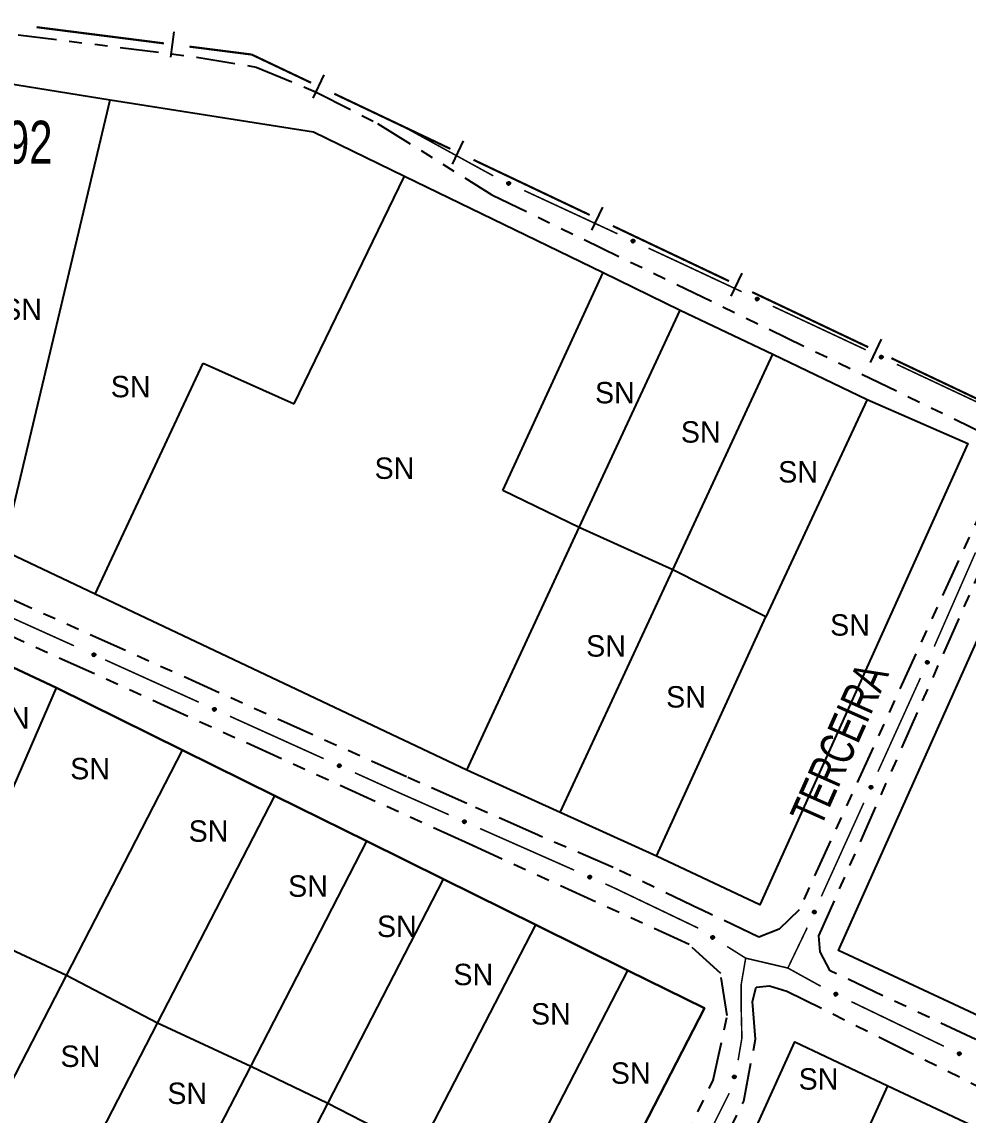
# Model space of a CAD drawing. Extents: x 203665 to 205970, y 4870865 to 4873745.
# Drawn here: x 205151.2 to 205261.7, y 4873343.9 to 4873471.5 of the extents above; entities that cross this region are included whole.
import ezdxf
from ezdxf.enums import TextEntityAlignment as Align

# ---------------------------------------------------------------- set-up
doc = ezdxf.new("R2010")
doc.units = 0
doc.header["$LTSCALE"] = 1.5
doc.header["$MEASUREMENT"] = 0
doc.linetypes.add('TRACO_25', pattern=[8, 3, -1, 1, -1, 1, -1])
for name, color, linetype in [('CD_MALHA_LOTES', 7, 'CONTINUOUS'), ('CD_TXT_QUADRA', 7, 'CONTINUOUS'), ('LM-LIM-SETORES-BAIRROS', 250, 'CONTINUOUS'), ('RU-QUADRA', 210, 'CONTINUOUS'), ('SV-EIXO-RUA-N-PAV', 6, 'CONTINUOUS'), ('SV-RUA-NAO-PAV', 7, 'CONTINUOUS'), ('SV-TXT-RUA-N-PAV', 7, 'CONTINUOUS'), ('Th_NmrPort', 1, 'CONTINUOUS')]:
    doc.layers.add(name, color=color, linetype=linetype)
doc.styles.add('ARIAL', font='ARIAL.SHX')

msp = doc.modelspace()

# ---------------------------------------------------------------- linework, layer by layer
at = {"layer": 'CD_MALHA_LOTES', "linetype": 'Continuous', "flags": 128}
for points in [[(205114.65, 4873469.96), (205161.5, 4873462.42)], [(205148.99, 4873409.81), (205161.5, 4873462.42)], [(205161.5, 4873462.42), (205185.25, 4873458.7), (205195.880294, 4873453.532599)], [(205182.97, 4873426.93), (205195.880294, 4873453.532599)], [(205195.880294, 4873453.532599), (205219.067739, 4873442.26115)], [(205207.36368, 4873416.819969), (205219.067739, 4873442.26115)], [(205219.067739, 4873442.26115), (205228.06, 4873437.89)], [(205216.272633, 4873412.490186), (205228.06, 4873437.89)], [(205228.06, 4873437.89), (205238.890105, 4873432.720298)], [(205227.218133, 4873407.570436), (205238.890105, 4873432.720298)], [(205238.890105, 4873432.720298), (205249.91, 4873427.46)], [(205159.740036, 4873404.718923), (205172.35, 4873431.7)], [(205172.35, 4873431.7), (205182.97, 4873426.93)], [(205249.91, 4873427.46), (205238.07881, 4873402.081105)], [(205249.91, 4873427.46), (205261.65, 4873422.32)], [(205261.65, 4873422.32), (205237.374006, 4873368.467532)], [(205216.272633, 4873412.490186), (205207.36368, 4873416.819969)], [(205203.13, 4873384.17), (205216.272633, 4873412.490186)], [(205227.218133, 4873407.570436), (205216.272633, 4873412.490186)], [(205159.740036, 4873404.718923), (205148.99, 4873409.81)], [(205214.063616, 4873379.226104), (205227.218133, 4873407.570436)], [(205238.07881, 4873402.081105), (205227.218133, 4873407.570436)], [(205203.13, 4873384.17), (205159.740036, 4873404.718923)], [(205225.293833, 4873374.148093), (205238.07881, 4873402.081105)], [(205144.355191, 4873398.873664), (205155.22, 4873393.79)], [(205143.284199, 4873366.306489), (205155.22, 4873393.79)], [(205155.22, 4873393.79), (205169.957178, 4873386.505028)], [(205156.400857, 4873360.22025), (205169.957178, 4873386.505028)], [(205169.957178, 4873386.505028), (205180.713028, 4873381.18813)], [(205214.063616, 4873379.226104), (205203.13, 4873384.17)], [(205167.017197, 4873354.637187), (205180.713028, 4873381.18813)], [(205180.713028, 4873381.18813), (205191.468866, 4873375.871238)], [(205225.293833, 4873374.148093), (205214.063616, 4873379.226104)], [(205177.913708, 4873349.597317), (205191.468866, 4873375.871238)], [(205191.468866, 4873375.871238), (205200.432056, 4873371.440499)], [(205237.374006, 4873368.467532), (205225.293833, 4873374.148093)], [(205186.92018, 4873345.254068), (205200.432056, 4873371.440499)], [(205200.432056, 4873371.440499), (205211.187871, 4873366.123618)], [(205156.400857, 4873360.22025), (205143.284199, 4873366.306489)], [(205197.585075, 4873339.765343), (205211.187871, 4873366.123618)], [(205211.187871, 4873366.123618), (205221.943674, 4873360.806744)], [(205208.245657, 4873334.268372), (205221.943674, 4873360.806744)], [(205221.943674, 4873360.806744), (205230.906834, 4873356.37602)], [(205142.442355, 4873333.15567), (205156.400857, 4873360.22025)], [(205167.017197, 4873354.637187), (205156.400857, 4873360.22025)], [(205230.906834, 4873356.37602), (205217.147501, 4873329.722563)], [(205153.238054, 4873327.924735), (205167.017197, 4873354.637187)], [(205177.913708, 4873349.597317), (205167.017197, 4873354.637187)], [(205229.883094, 4873326.952583), (205241.456047, 4873352.445776)], [(205241.456047, 4873352.445776), (205252.308851, 4873347.328497)], [(205164.033735, 4873322.693808), (205177.913708, 4873349.597317)], [(205186.92018, 4873345.254068), (205177.913708, 4873349.597317)], [(205240.736786, 4873321.834248), (205252.308851, 4873347.328497)], [(205252.308851, 4873347.328497), (205263.161654, 4873342.211217)], [(205173.030123, 4873318.334709), (205186.92018, 4873345.254068)], [(205197.585075, 4873339.765343), (205186.92018, 4873345.254068)]]:
    msp.add_lwpolyline(points, dxfattribs=at)
at = {"layer": 'LM-LIM-SETORES-BAIRROS', "const_width": 0.25}
for points in [[(205152.906284, 4873470.912313), (205167.786253, 4873469.018498)], [(205170.762247, 4873468.639735), (205177.706232, 4873467.755954)], [(205177.706232, 4873467.755954), (205178.024629, 4873467.715432)], [(205178.024629, 4873467.715432), (205184.962299, 4873464.423578)], [(205187.672668, 4873463.137536), (205201.224509, 4873456.707326)], [(205203.934877, 4873455.421284), (205217.486718, 4873448.991073)], [(205220.197086, 4873447.705031), (205233.748927, 4873441.274821)], [(205236.459295, 4873439.988779), (205250.011136, 4873433.558569)], [(205252.721505, 4873432.272526), (205266.273346, 4873425.842316)]]:
    msp.add_lwpolyline(points, dxfattribs=at)
at = {"layer": 'LM-LIM-SETORES-BAIRROS'}
for points in [[(205168.588869, 4873467.404247), (205168.967632, 4873470.38024)], [(205185.222734, 4873462.639713), (205186.508777, 4873465.350082)], [(205201.484944, 4873454.923461), (205202.770986, 4873457.633829)], [(205217.747153, 4873447.207209), (205219.033195, 4873449.917577)], [(205234.009362, 4873439.490956), (205235.295404, 4873442.201324)], [(205250.271571, 4873431.774704), (205251.557613, 4873434.485072)]]:
    msp.add_lwpolyline(points, dxfattribs=at)
at = {"layer": 'RU-QUADRA', "linetype": 'Continuous', "flags": 128}
for points in [[(205114.65, 4873469.96), (205161.5, 4873462.42), (205185.25, 4873458.7), (205195.880294, 4873453.532599), (205219.067739, 4873442.26115), (205228.06, 4873437.89), (205238.890105, 4873432.720298), (205249.91, 4873427.46), (205261.65, 4873422.32), (205237.374006, 4873368.467532), (205225.293833, 4873374.148093), (205214.063616, 4873379.226104), (205203.13, 4873384.17), (205159.740036, 4873404.718923), (205148.99, 4873409.81)], [(205142.442355, 4873333.15567), (205153.238054, 4873327.924735), (205164.033735, 4873322.693808), (205173.030123, 4873318.334709), (205183.82577, 4873313.103799), (205194.621399, 4873307.872898), (205203.617743, 4873303.51382), (205217.147501, 4873329.722563), (205230.906834, 4873356.37602), (205221.943674, 4873360.806744), (205211.187871, 4873366.123618), (205200.432056, 4873371.440499), (205191.468866, 4873375.871238), (205180.713028, 4873381.18813), (205169.957178, 4873386.505028), (205155.22, 4873393.79), (205144.355191, 4873398.873664)], [(205323.69735, 4873247.211118), (205314.847749, 4873251.567844), (205305.771235, 4873256.015336), (205296.967016, 4873260.009003), (205288.072032, 4873264.274964), (205279.857787, 4873268.404778), (205270.588803, 4873272.942926), (205259.739842, 4873278.25464), (205248.890881, 4873283.566353), (205237.416462, 4873289.184295), (205226.933435, 4873294.316845), (205216.5491, 4873299.401075), (205229.883094, 4873326.952583), (205241.456047, 4873352.445776), (205252.308851, 4873347.328497), (205263.161654, 4873342.211217), (205274.014458, 4873337.093937), (205284.867262, 4873331.976658), (205295.720065, 4873326.859378), (205304.964597, 4873322.559728), (205312.935615, 4873318.852391), (205322.527521, 4873314.391177)]]:
    msp.add_lwpolyline(points, dxfattribs=at)
msp.add_lwpolyline([(205381.19915, 4873300.290732), (205246.554973, 4873363.144761), (205270.850474, 4873417.421945), (205444.02054, 4873337.298482), (205449.189796, 4873333.163078), (205452.808275, 4873327.993822), (205453.3252, 4873313.519906), (205453.366002, 4873300.293513), (205450.604655, 4873292.274779), (205446.675302, 4873283.613601), (205442.026491, 4873276.640384), (205435.77963, 4873275.390026), (205428.091034, 4873276.620495), (205421.041743, 4873279.831065), (205412.635739, 4873283.781998), (205403.803117, 4873288.380357), (205389.563652, 4873295.793578)], close=True, dxfattribs=at)
at = {"layer": 'SV-EIXO-RUA-N-PAV', "const_width": 0.18}
for points in [[(205195.714224, 4873459.3219), (205206.237253, 4873453.554244)], [(205209.850217, 4873451.840098), (205220.736631, 4873446.791735)], [(205224.365436, 4873445.108947), (205227.994241, 4873443.426159)], [(205227.994241, 4873443.426159), (205228.273174, 4873443.29681)], [(205228.273174, 4873443.29681), (205235.239282, 4873440.033616)], [(205238.861551, 4873438.336806), (205249.728359, 4873433.246374)], [(205253.350628, 4873431.549564), (205253.511753, 4873431.474087)], [(205253.511753, 4873431.474087), (205264.211687, 4873426.446878)], [(205262.543382, 4873409.58605), (205257.717487, 4873398.599206)], [(205146.332025, 4873403.631176), (205157.271899, 4873398.69973)], [(205160.917885, 4873397.054501), (205171.852453, 4873392.111301)], [(205256.108856, 4873394.936925), (205256.040652, 4873394.781651)], [(205256.040652, 4873394.781651), (205251.15196, 4873384.008572)], [(205175.497308, 4873390.463567), (205186.431876, 4873385.520366)], [(205190.076732, 4873383.872632), (205194.632801, 4873381.812965)], [(205194.632801, 4873381.812965), (205195.166755, 4873381.57158)], [(205195.166755, 4873381.57158), (205201.033234, 4873378.978498)], [(205249.499035, 4873380.366067), (205244.540262, 4873369.438553)], [(205204.691769, 4873377.361364), (205215.667373, 4873372.509962)], [(205219.325908, 4873370.892828), (205220.208736, 4873370.502604)], [(205220.208736, 4873370.502604), (205229.26014, 4873366.170308)], [(205229.26014, 4873366.170308), (205230.057179, 4873365.788819)], [(205230.057179, 4873365.788819), (205230.155658, 4873365.726824)], [(205242.887338, 4873365.796048), (205242.758959, 4873365.513144)], [(205242.758959, 4873365.513144), (205240.72974, 4873361.285605)], [(205233.540744, 4873363.595816), (205235.233287, 4873362.530312)], [(205235.707909, 4873362.231523), (205235.201018, 4873359.274656)], [(205235.233287, 4873362.530312), (205235.707909, 4873362.231523)], [(205235.707909, 4873362.231523), (205240.030083, 4873361.219122)], [(205240.030083, 4873361.219122), (205240.63034, 4873361.078521)], [(205240.72974, 4873361.285605), (205240.63034, 4873361.078521)], [(205240.63034, 4873361.078521), (205244.467047, 4873358.958446)], [(205235.201018, 4873359.274656), (205235.175755, 4873359.127288)], [(205235.175755, 4873359.127288), (205235.175755, 4873357.276806)], [(205235.175755, 4873357.276806), (205235.175755, 4873356.643899)], [(205235.175755, 4873356.643899), (205235.255901, 4873353.27776)], [(205248.037738, 4873357.158631), (205258.848136, 4873351.949475)], [(205235.264447, 4873352.918816), (205234.82519, 4873350.314648)], [(205235.255901, 4873353.27776), (205235.264447, 4873352.918816)], [(205233.756676, 4873346.399922), (205228.41931, 4873335.725191)], [(205233.776149, 4873346.462238), (205233.756676, 4873346.399922)]]:
    msp.add_lwpolyline(points, dxfattribs=at)
at = {"layer": 'SV-EIXO-RUA-N-PAV'}
for points in [[(205207.951777, 4873452.841803), (205207.997458, 4873452.859277), (205208.040291, 4873452.864954), (205208.077379, 4873452.859407), (205208.108874, 4873452.845959), (205208.139546, 4873452.828572), (205208.166602, 4873452.80422), (205208.190644, 4873452.77054), (205208.208494, 4873452.724839), (205208.211426, 4873452.680579), (205208.207932, 4873452.643927), (205208.195801, 4873452.610278), (205208.178411, 4873452.580765), (205208.152186, 4873452.553498), (205208.117817, 4873452.529467), (205208.071429, 4873452.51263), (205208.029398, 4873452.507352), (205207.993666, 4873452.51366), (205207.959915, 4873452.52607), (205207.928814, 4873452.544196), (205207.902393, 4873452.568254), (205207.87826, 4873452.602902), (205207.862249, 4873452.648907), (205207.856506, 4873452.690768), (205207.862311, 4873452.726579), (205207.875277, 4873452.759532), (205207.892342, 4873452.790507), (205207.915689, 4873452.818724), (205207.951777, 4873452.841803)], [(205222.466997, 4873446.110652), (205222.512677, 4873446.128126), (205222.555511, 4873446.133803), (205222.592599, 4873446.128255), (205222.624094, 4873446.114808), (205222.654765, 4873446.097421), (205222.681821, 4873446.073068), (205222.705863, 4873446.039389), (205222.723714, 4873445.993688), (205222.726645, 4873445.949427), (205222.723152, 4873445.912776), (205222.71102, 4873445.879127), (205222.693631, 4873445.849614), (205222.667406, 4873445.822346), (205222.633036, 4873445.798315), (205222.586648, 4873445.781478), (205222.544618, 4873445.776201), (205222.508885, 4873445.782508), (205222.475134, 4873445.794919), (205222.444034, 4873445.813045), (205222.417613, 4873445.837103), (205222.39348, 4873445.871751), (205222.377468, 4873445.917756), (205222.371726, 4873445.959616), (205222.37753, 4873445.995428), (205222.390497, 4873446.028381), (205222.407562, 4873446.059356), (205222.430909, 4873446.087573), (205222.466997, 4873446.110652)], [(205236.967001, 4873439.345846), (205237.012748, 4873439.363143), (205237.055603, 4873439.368654), (205237.092669, 4873439.362963), (205237.124112, 4873439.349394), (205237.154716, 4873439.331888), (205237.181678, 4873439.307432), (205237.205589, 4873439.273659), (205237.223263, 4873439.22789), (205237.226023, 4873439.183618), (205237.222388, 4873439.14698), (205237.210127, 4873439.113379), (205237.192623, 4873439.083933), (205237.166292, 4873439.056767), (205237.131831, 4873439.032869), (205237.085378, 4873439.016212), (205237.043327, 4873439.011097), (205237.007619, 4873439.017543), (205236.973917, 4873439.030084), (205236.942886, 4873439.04833), (205236.916559, 4873439.07249), (205236.89256, 4873439.107231), (205236.876726, 4873439.153298), (205236.871146, 4873439.19518), (205236.877089, 4873439.230969), (205236.890183, 4873439.263871), (205236.907367, 4873439.29478), (205236.930823, 4873439.322906), (205236.967001, 4873439.345846)], [(205251.456077, 4873432.558604), (205251.501825, 4873432.575901), (205251.54468, 4873432.581412), (205251.581746, 4873432.575721), (205251.613189, 4873432.562152), (205251.643793, 4873432.544646), (205251.670755, 4873432.52019), (205251.694666, 4873432.486417), (205251.71234, 4873432.440648), (205251.7151, 4873432.396376), (205251.711465, 4873432.359738), (205251.699203, 4873432.326137), (205251.6817, 4873432.296691), (205251.655369, 4873432.269525), (205251.620907, 4873432.245627), (205251.574454, 4873432.22897), (205251.532404, 4873432.223855), (205251.496696, 4873432.230301), (205251.462993, 4873432.242842), (205251.431963, 4873432.261088), (205251.405636, 4873432.285248), (205251.381637, 4873432.319989), (205251.365803, 4873432.366056), (205251.360223, 4873432.407938), (205251.366166, 4873432.443727), (205251.379259, 4873432.476629), (205251.396444, 4873432.507538), (205251.4199, 4873432.535664), (205251.456077, 4873432.558604)], [(205159.517356, 4873397.808447), (205159.562865, 4873397.82636), (205159.605642, 4873397.83245), (205159.642781, 4873397.82726), (205159.674405, 4873397.814116), (205159.705243, 4873397.797026), (205159.732532, 4873397.772936), (205159.756897, 4873397.739489), (205159.775188, 4873397.693963), (205159.778546, 4873397.649732), (205159.775406, 4873397.613049), (205159.763599, 4873397.579285), (205159.746494, 4873397.549605), (205159.720533, 4873397.522086), (205159.686397, 4873397.497725), (205159.640174, 4873397.480442), (205159.598196, 4873397.474759), (205159.562405, 4873397.480722), (205159.528536, 4873397.492807), (205159.497262, 4873397.510632), (205159.47061, 4873397.534434), (205159.446144, 4873397.568848), (205159.42969, 4873397.614697), (205159.423544, 4873397.6565), (205159.429003, 4873397.692366), (205159.441652, 4873397.725442), (205159.458417, 4873397.756581), (205159.481491, 4873397.785021), (205159.517356, 4873397.808447)], [(205257.07174, 4873396.855345), (205257.09014, 4873396.81003), (205257.096687, 4873396.767321), (205257.091895, 4873396.730128), (205257.07909, 4873396.698366), (205257.06233, 4873396.667347), (205257.038534, 4873396.639801), (205257.00535, 4873396.615079), (205256.960022, 4873396.596303), (205256.91583, 4873396.592471), (205256.879115, 4873396.595219), (205256.845226, 4873396.606663), (205256.815366, 4873396.623449), (205256.78757, 4873396.649114), (205256.762845, 4873396.682988), (205256.745068, 4873396.729024), (205256.738937, 4873396.770938), (205256.744516, 4873396.806791), (205256.756238, 4873396.840788), (205256.773728, 4873396.872251), (205256.797243, 4873396.899155), (205256.831393, 4873396.923988), (205256.877063, 4873396.940932), (205256.918798, 4873396.947525), (205256.95472, 4873396.94245), (205256.98793, 4873396.930156), (205257.019246, 4873396.913725), (205257.047931, 4873396.890957), (205257.07174, 4873396.855345)], [(205173.589303, 4873391.446927), (205173.634813, 4873391.464841), (205173.677589, 4873391.47093), (205173.714729, 4873391.465741), (205173.746352, 4873391.452597), (205173.77719, 4873391.435506), (205173.804479, 4873391.411416), (205173.828845, 4873391.37797), (205173.847135, 4873391.332443), (205173.850493, 4873391.288213), (205173.847353, 4873391.251529), (205173.835546, 4873391.217765), (205173.818442, 4873391.188086), (205173.792481, 4873391.160567), (205173.758345, 4873391.136206), (205173.712121, 4873391.118922), (205173.670143, 4873391.11324), (205173.634352, 4873391.119203), (205173.600483, 4873391.131288), (205173.569209, 4873391.149113), (205173.542557, 4873391.172915), (205173.518091, 4873391.207329), (205173.501637, 4873391.253177), (205173.495492, 4873391.294981), (205173.500951, 4873391.330846), (205173.513599, 4873391.363923), (205173.530364, 4873391.395061), (205173.553438, 4873391.423501), (205173.589303, 4873391.446927)], [(205188.168726, 4873384.855993), (205188.214236, 4873384.873906), (205188.257012, 4873384.879996), (205188.294152, 4873384.874806), (205188.325775, 4873384.861662), (205188.356613, 4873384.844572), (205188.383902, 4873384.820482), (205188.408268, 4873384.787035), (205188.426558, 4873384.741509), (205188.429916, 4873384.697278), (205188.426776, 4873384.660595), (205188.414969, 4873384.626831), (205188.397865, 4873384.597151), (205188.371904, 4873384.569632), (205188.337768, 4873384.545271), (205188.291544, 4873384.527988), (205188.249566, 4873384.522305), (205188.213775, 4873384.528268), (205188.179906, 4873384.540353), (205188.148632, 4873384.558178), (205188.121981, 4873384.58198), (205188.097515, 4873384.616394), (205188.08106, 4873384.662243), (205188.074915, 4873384.704046), (205188.080374, 4873384.739912), (205188.093022, 4873384.772988), (205188.109788, 4873384.804126), (205188.132862, 4873384.832567), (205188.168726, 4873384.855993)], [(205250.485113, 4873382.27267), (205250.502962, 4873382.227135), (205250.50899, 4873382.18435), (205250.503748, 4873382.147218), (205250.490559, 4873382.115613), (205250.473425, 4873382.0848), (205250.449295, 4873382.057545), (205250.415814, 4873382.033227), (205250.370262, 4873382.015002), (205250.326027, 4873382.011706), (205250.289348, 4873382.014899), (205250.2556, 4873382.026754), (205250.225946, 4873382.0439), (205250.198463, 4873382.0699), (205250.174151, 4873382.104071), (205250.156933, 4873382.150319), (205250.151311, 4873382.192305), (205250.157325, 4873382.228088), (205250.169458, 4873382.26194), (205250.187328, 4873382.293188), (205250.211168, 4873382.319806), (205250.245616, 4873382.344223), (205250.291488, 4873382.360612), (205250.3333, 4873382.366698), (205250.369158, 4873382.361188), (205250.402216, 4873382.348492), (205250.433331, 4873382.331682), (205250.461738, 4873382.308568), (205250.485113, 4873382.27267)], [(205202.77559, 4873378.328702), (205202.820948, 4873378.346996), (205202.863672, 4873378.353444), (205202.900854, 4873378.348566), (205202.932586, 4873378.335688), (205202.963566, 4873378.318856), (205202.991056, 4873378.294995), (205203.015701, 4873378.261754), (205203.034372, 4873378.216383), (205203.038101, 4873378.172182), (205203.035268, 4873378.135473), (205203.023745, 4873378.101611), (205203.00689, 4873378.07179), (205202.98116, 4873378.044054), (205202.947229, 4873378.019408), (205202.901152, 4873378.001738), (205202.859224, 4873377.995704), (205202.823383, 4873378.001367), (205202.789414, 4873378.013167), (205202.757992, 4873378.03073), (205202.731142, 4873378.054308), (205202.706389, 4873378.088515), (205202.689551, 4873378.134225), (205202.683055, 4873378.175975), (205202.688214, 4873378.211885), (205202.700584, 4873378.245066), (205202.717088, 4873378.276344), (205202.739923, 4873378.304976), (205202.77559, 4873378.328702)], [(205217.40973, 4873371.860166), (205217.455088, 4873371.878461), (205217.497812, 4873371.884908), (205217.534993, 4873371.88003), (205217.566726, 4873371.867152), (205217.597706, 4873371.85032), (205217.625196, 4873371.82646), (205217.649841, 4873371.793218), (205217.668512, 4873371.747847), (205217.672241, 4873371.703646), (205217.669408, 4873371.666937), (205217.657885, 4873371.633076), (205217.641029, 4873371.603254), (205217.6153, 4873371.575518), (205217.581369, 4873371.550872), (205217.535292, 4873371.533202), (205217.493363, 4873371.527168), (205217.457523, 4873371.532831), (205217.423554, 4873371.544631), (205217.392132, 4873371.562194), (205217.365282, 4873371.585772), (205217.340528, 4873371.619979), (205217.323691, 4873371.665689), (205217.317195, 4873371.707439), (205217.322353, 4873371.743349), (205217.334724, 4873371.77653), (205217.351228, 4873371.807808), (205217.374063, 4873371.836441), (205217.40973, 4873371.860166)], [(205243.873415, 4873367.702651), (205243.891264, 4873367.657116), (205243.897293, 4873367.614331), (205243.89205, 4873367.577199), (205243.878861, 4873367.545594), (205243.861727, 4873367.514781), (205243.837598, 4873367.487526), (205243.804116, 4873367.463208), (205243.758564, 4873367.444983), (205243.714329, 4873367.441687), (205243.67765, 4873367.44488), (205243.643902, 4873367.456735), (205243.614248, 4873367.473881), (205243.586766, 4873367.499882), (205243.562453, 4873367.534052), (205243.545235, 4873367.5803), (205243.539613, 4873367.622286), (205243.545627, 4873367.658069), (205243.55776, 4873367.691921), (205243.57563, 4873367.723169), (205243.59947, 4873367.749787), (205243.633918, 4873367.774204), (205243.67979, 4873367.790593), (205243.721602, 4873367.796679), (205243.75746, 4873367.791169), (205243.790518, 4873367.778473), (205243.821633, 4873367.761663), (205243.85004, 4873367.738549), (205243.873415, 4873367.702651)], [(205231.785254, 4873364.831024), (205231.832787, 4873364.842541), (205231.875994, 4873364.84272), (205231.912074, 4873364.832496), (205231.941602, 4873364.815149), (205231.969811, 4873364.793999), (205231.993547, 4873364.766401), (205232.013106, 4873364.729935), (205232.024994, 4873364.682334), (205232.022268, 4873364.63806), (205232.014138, 4873364.602151), (205231.997821, 4873364.570321), (205231.976817, 4873364.543261), (205231.947334, 4873364.519554), (205231.910185, 4873364.500093), (205231.862031, 4873364.489297), (205231.819671, 4873364.489413), (205231.785032, 4873364.500218), (205231.753136, 4873364.516823), (205231.724595, 4873364.538761), (205231.701452, 4873364.565986), (205231.681925, 4873364.603424), (205231.6719, 4873364.651093), (205231.671532, 4873364.693344), (205231.681848, 4873364.728125), (205231.698904, 4873364.75916), (205231.719773, 4873364.787711), (205231.746521, 4873364.812726), (205231.785254, 4873364.831024)], [(205246.154354, 4873358.188363), (205246.200288, 4873358.205158), (205246.243201, 4873358.210199), (205246.280202, 4873358.204103), (205246.311495, 4873358.190189), (205246.341905, 4873358.17235), (205246.368597, 4873358.147599), (205246.392137, 4873358.113567), (205246.409309, 4873358.067607), (205246.411584, 4873358.023307), (205246.407548, 4873357.986712), (205246.394919, 4873357.953246), (205246.377093, 4873357.923994), (205246.350467, 4873357.897118), (205246.315745, 4873357.873599), (205246.269113, 4873357.857452), (205246.227009, 4873357.852798), (205246.191374, 4873357.859634), (205246.157811, 4873357.872544), (205246.126982, 4873357.891129), (205246.100921, 4873357.915575), (205246.077304, 4873357.950577), (205246.061976, 4873357.996815), (205246.056854, 4873358.038756), (205246.063189, 4873358.074477), (205246.076642, 4873358.107234), (205246.094164, 4873358.137953), (205246.117927, 4873358.16582), (205246.154354, 4873358.188363)], [(205260.568217, 4873351.242822), (205260.614152, 4873351.259617), (205260.657064, 4873351.264658), (205260.694066, 4873351.258562), (205260.725358, 4873351.244649), (205260.755769, 4873351.226809), (205260.782461, 4873351.202059), (205260.806001, 4873351.168026), (205260.823172, 4873351.122066), (205260.825448, 4873351.077767), (205260.821411, 4873351.041171), (205260.808782, 4873351.007706), (205260.790957, 4873350.978454), (205260.764331, 4873350.951578), (205260.729609, 4873350.928059), (205260.682977, 4873350.911911), (205260.640872, 4873350.907257), (205260.605237, 4873350.914094), (205260.571674, 4873350.927003), (205260.540846, 4873350.945588), (205260.514784, 4873350.970035), (205260.491167, 4873351.005036), (205260.475839, 4873351.051274), (205260.470718, 4873351.093215), (205260.477052, 4873351.128936), (205260.490506, 4873351.161694), (205260.508028, 4873351.192413), (205260.531791, 4873351.22028), (205260.568217, 4873351.242822)], [(205234.520625, 4873348.475504), (205234.543931, 4873348.432505), (205234.555168, 4873348.390784), (205234.554525, 4873348.353289), (205234.545317, 4873348.320304), (205234.532096, 4873348.28762), (205234.511497, 4873348.257608), (205234.481255, 4873348.229362), (205234.438286, 4873348.205681), (205234.39479, 4873348.196979), (205234.357997, 4873348.195642), (205234.323049, 4873348.203263), (205234.291513, 4873348.216639), (205234.261046, 4873348.239067), (205234.232721, 4873348.269993), (205234.209955, 4873348.313777), (205234.199219, 4873348.354755), (205234.200793, 4873348.391005), (205234.208677, 4873348.426091), (205234.222574, 4873348.459297), (205234.242965, 4873348.488641), (205234.274154, 4873348.517103), (205234.317666, 4873348.539002), (205234.358414, 4873348.550176), (205234.394678, 4873348.549111), (205234.429045, 4873348.540572), (205234.461988, 4873348.52771), (205234.493019, 4873348.508259), (205234.520625, 4873348.475504)]]:
    msp.add_lwpolyline(points, close=True, dxfattribs=at)
for points in [[(205207.856506, 4873452.690768), (205208.178411, 4873452.580765)], [(205207.860925, 4873452.668016), (205208.160566, 4873452.568169)], [(205207.862233, 4873452.706516), (205208.184157, 4873452.596336)], [(205207.862249, 4873452.648907), (205208.152186, 4873452.553498)], [(205207.862311, 4873452.726579), (205208.195801, 4873452.610278)], [(205207.870969, 4873452.741571), (205208.199172, 4873452.625472)], [(205207.874381, 4873452.625677), (205208.132024, 4873452.542299)], [(205207.875277, 4873452.759532), (205208.207932, 4873452.643927)], [(205207.87826, 4873452.602902), (205208.117817, 4873452.529467)], [(205207.887706, 4873452.77442), (205208.205916, 4873452.665963)], [(205207.892342, 4873452.790507), (205208.211426, 4873452.680579)], [(205207.896324, 4873452.58542), (205208.087389, 4873452.523891)], [(205207.902393, 4873452.568254), (205208.071429, 4873452.51263)], [(205207.908247, 4873452.802497), (205208.205987, 4873452.705037)], [(205207.915689, 4873452.818724), (205208.208494, 4873452.724839)], [(205207.919808, 4873452.554976), (205208.044387, 4873452.512246)], [(205207.928814, 4873452.544196), (205208.029398, 4873452.507352)], [(205207.933739, 4873452.828278), (205208.19558, 4873452.747466)], [(205207.951777, 4873452.841803), (205208.190644, 4873452.77054)], [(205207.977047, 4873452.85031), (205208.171736, 4873452.790109)], [(205207.997458, 4873452.859277), (205208.166602, 4873452.80422)], [(205208.021861, 4873452.862619), (205208.144628, 4873452.819225)], [(205208.040291, 4873452.864954), (205208.139546, 4873452.828572)], [(205222.386189, 4873446.01042), (205222.714392, 4873445.894321)], [(205222.390497, 4873446.028381), (205222.723152, 4873445.912776)], [(205222.402926, 4873446.043269), (205222.721136, 4873445.934812)], [(205222.407562, 4873446.059356), (205222.726645, 4873445.949427)], [(205222.423467, 4873446.071346), (205222.721207, 4873445.973886)], [(205222.430909, 4873446.087573), (205222.723714, 4873445.993688)], [(205222.448959, 4873446.097127), (205222.7108, 4873446.016314)], [(205222.466997, 4873446.110652), (205222.705863, 4873446.039389)], [(205222.492266, 4873446.119159), (205222.686956, 4873446.058958)], [(205222.512677, 4873446.128126), (205222.681821, 4873446.073068)], [(205222.537081, 4873446.131468), (205222.659847, 4873446.088074)], [(205222.555511, 4873446.133803), (205222.654765, 4873446.097421)], [(205222.371726, 4873445.959616), (205222.693631, 4873445.849614)], [(205222.376145, 4873445.936864), (205222.675786, 4873445.837018)], [(205222.377453, 4873445.975364), (205222.699377, 4873445.865185)], [(205222.377468, 4873445.917756), (205222.667406, 4873445.822346)], [(205222.37753, 4873445.995428), (205222.71102, 4873445.879127)], [(205222.389601, 4873445.894526), (205222.647244, 4873445.811147)], [(205222.39348, 4873445.871751), (205222.633036, 4873445.798315)], [(205222.411543, 4873445.854269), (205222.602609, 4873445.792739)], [(205222.417613, 4873445.837103), (205222.586648, 4873445.781478)], [(205222.435028, 4873445.823825), (205222.559607, 4873445.781095)], [(205222.444034, 4873445.813045), (205222.544618, 4873445.776201)], [(205236.871146, 4873439.19518), (205237.192623, 4873439.083933)], [(205236.875477, 4873439.172411), (205237.17473, 4873439.071407)], [(205236.876726, 4873439.153298), (205237.166292, 4873439.056767)], [(205236.876934, 4873439.210906), (205237.198429, 4873439.099482)], [(205236.877089, 4873439.230969), (205237.210127, 4873439.113379)], [(205236.885805, 4873439.245927), (205237.213557, 4873439.128559)], [(205236.888769, 4873439.130021), (205237.146088, 4873439.045646)], [(205236.890183, 4873439.263871), (205237.222388, 4873439.14698)], [(205236.89256, 4873439.107231), (205237.131831, 4873439.032869)], [(205236.902669, 4873439.278711), (205237.220457, 4873439.169024)], [(205236.907367, 4873439.29478), (205237.226023, 4873439.183618)], [(205236.910556, 4873439.089679), (205237.101382, 4873439.027411)], [(205236.916559, 4873439.07249), (205237.085378, 4873439.016212)], [(205236.923319, 4873439.306709), (205237.220679, 4873439.208098)], [(205236.930823, 4873439.322906), (205237.223263, 4873439.22789)], [(205236.933922, 4873439.059144), (205237.058335, 4873439.015933)], [(205236.942886, 4873439.04833), (205237.043327, 4873439.011097)], [(205236.94891, 4873439.332391), (205237.210437, 4873439.250566)], [(205236.967001, 4873439.345846), (205237.205589, 4873439.273659)], [(205236.992302, 4873439.354255), (205237.186758, 4873439.293301)], [(205237.012748, 4873439.363143), (205237.181678, 4873439.307432)], [(205237.037164, 4873439.36639), (205237.159762, 4873439.322522)], [(205237.055603, 4873439.368654), (205237.154716, 4873439.331888)], [(205251.360223, 4873432.407938), (205251.6817, 4873432.296691)], [(205251.364553, 4873432.385169), (205251.663806, 4873432.284165)], [(205251.365803, 4873432.366056), (205251.655369, 4873432.269525)], [(205251.366011, 4873432.423664), (205251.687506, 4873432.31224)], [(205251.366166, 4873432.443727), (205251.699203, 4873432.326137)], [(205251.374882, 4873432.458685), (205251.702633, 4873432.341317)], [(205251.377846, 4873432.342779), (205251.635164, 4873432.258404)], [(205251.379259, 4873432.476629), (205251.711465, 4873432.359738)], [(205251.381637, 4873432.319989), (205251.620907, 4873432.245627)], [(205251.391746, 4873432.491469), (205251.709534, 4873432.381782)], [(205251.396444, 4873432.507538), (205251.7151, 4873432.396376)], [(205251.399632, 4873432.302437), (205251.590459, 4873432.240169)], [(205251.405636, 4873432.285248), (205251.574454, 4873432.22897)], [(205251.412395, 4873432.519467), (205251.709756, 4873432.420856)], [(205251.4199, 4873432.535664), (205251.71234, 4873432.440648)], [(205251.422999, 4873432.271902), (205251.547411, 4873432.228691)], [(205251.431963, 4873432.261088), (205251.532404, 4873432.223855)], [(205251.437987, 4873432.545149), (205251.699513, 4873432.463324)], [(205251.456077, 4873432.558604), (205251.694666, 4873432.486417)], [(205251.481379, 4873432.567013), (205251.675835, 4873432.506059)], [(205251.501825, 4873432.575901), (205251.670755, 4873432.52019)], [(205251.526241, 4873432.579148), (205251.648839, 4873432.53528)], [(205251.54468, 4873432.581412), (205251.643793, 4873432.544646)], [(205159.423544, 4873397.6565), (205159.746494, 4873397.549605)], [(205159.428182, 4873397.633792), (205159.728772, 4873397.536838)], [(205159.429003, 4873397.692366), (205159.763599, 4873397.579285)], [(205159.429119, 4873397.672302), (205159.75209, 4873397.565231)], [(205159.42969, 4873397.614697), (205159.720533, 4873397.522086)], [(205159.437517, 4873397.707441), (205159.766824, 4873397.59451)], [(205159.441652, 4873397.725442), (205159.775406, 4873397.613049)], [(205159.442046, 4873397.591585), (205159.700481, 4873397.510693)], [(205159.446144, 4873397.568848), (205159.686397, 4873397.497725)], [(205159.453937, 4873397.740449), (205159.773177, 4873397.635065)], [(205159.458417, 4873397.756581), (205159.778546, 4873397.649732)], [(205159.464375, 4873397.551541), (205159.656025, 4873397.491856)], [(205159.47061, 4873397.534434), (205159.640174, 4873397.480442)], [(205159.474206, 4873397.768723), (205159.772871, 4873397.674137)], [(205159.481491, 4873397.785021), (205159.775188, 4873397.693963)], [(205159.488152, 4873397.521325), (205159.613137, 4873397.479798)], [(205159.499449, 4873397.794749), (205159.762056, 4873397.716463)], [(205159.517356, 4873397.808447), (205159.756897, 4873397.739489)], [(205159.542541, 4873397.817197), (205159.737802, 4873397.758875)], [(205159.562865, 4873397.82636), (205159.732532, 4873397.772936)], [(205159.587235, 4873397.829937), (205159.710414, 4873397.787728)], [(205159.605642, 4873397.83245), (205159.705243, 4873397.797026)], [(205159.497262, 4873397.510632), (205159.598196, 4873397.474759)], [(205256.773728, 4873396.872251), (205256.738937, 4873396.770938)], [(205256.784322, 4873396.881474), (205256.744135, 4873396.756052)], [(205256.797243, 4873396.899155), (205256.745068, 4873396.729024)], [(205256.814282, 4873396.905573), (205256.756651, 4873396.713295)], [(205256.831393, 4873396.923988), (205256.762845, 4873396.682988)], [(205256.854084, 4873396.928329), (205256.775964, 4873396.669044)], [(205256.877063, 4873396.940932), (205256.78757, 4873396.649114)], [(205256.896141, 4873396.942644), (205256.802409, 4873396.641034)], [(205256.918798, 4873396.947525), (205256.815366, 4873396.623449)], [(205256.934659, 4873396.942119), (205256.83105, 4873396.618021)], [(205256.95472, 4873396.94245), (205256.845226, 4873396.606663)], [(205256.969885, 4873396.934098), (205256.860485, 4873396.603602)], [(205256.98793, 4873396.930156), (205256.879115, 4873396.595219)], [(205257.003068, 4873396.918032), (205256.901105, 4873396.597682)], [(205257.019246, 4873396.913725), (205256.91583, 4873396.592471)], [(205257.031557, 4873396.898067), (205256.940173, 4873396.598407)], [(205257.047931, 4873396.890957), (205256.960022, 4873396.596303)], [(205257.057851, 4873396.873104), (205256.982381, 4873396.609674)], [(205257.07174, 4873396.855345), (205257.00535, 4873396.615079)], [(205257.080759, 4873396.830254), (205257.02453, 4873396.63438)], [(205257.09014, 4873396.81003), (205257.038534, 4873396.639801)], [(205257.093977, 4873396.7857), (205257.053089, 4873396.662076)], [(205257.096687, 4873396.767321), (205257.06233, 4873396.667347)], [(205173.495492, 4873391.294981), (205173.818442, 4873391.188086)], [(205173.500129, 4873391.272272), (205173.800719, 4873391.175319)], [(205173.500951, 4873391.330846), (205173.835546, 4873391.217765)], [(205173.501067, 4873391.310783), (205173.824037, 4873391.203712)], [(205173.501637, 4873391.253177), (205173.792481, 4873391.160567)], [(205173.509464, 4873391.345921), (205173.838771, 4873391.232991)], [(205173.513599, 4873391.363923), (205173.847353, 4873391.251529)], [(205173.513993, 4873391.230065), (205173.772428, 4873391.149174)], [(205173.518091, 4873391.207329), (205173.758345, 4873391.136206)], [(205173.525884, 4873391.37893), (205173.845125, 4873391.273545)], [(205173.530364, 4873391.395061), (205173.850493, 4873391.288213)], [(205173.536323, 4873391.190021), (205173.727972, 4873391.130337)], [(205173.542557, 4873391.172915), (205173.712121, 4873391.118922)], [(205173.546153, 4873391.407204), (205173.844819, 4873391.312618)], [(205173.553438, 4873391.423501), (205173.847135, 4873391.332443)], [(205173.5601, 4873391.159805), (205173.685084, 4873391.118278)], [(205173.569209, 4873391.149113), (205173.670143, 4873391.11324)], [(205173.571396, 4873391.433229), (205173.834003, 4873391.354944)], [(205173.589303, 4873391.446927), (205173.828845, 4873391.37797)], [(205173.614489, 4873391.455678), (205173.80975, 4873391.397355)], [(205173.634813, 4873391.464841), (205173.804479, 4873391.411416)], [(205173.659182, 4873391.468417), (205173.782362, 4873391.426209)], [(205173.677589, 4873391.47093), (205173.77719, 4873391.435506)], [(205188.088887, 4873384.754986), (205188.418194, 4873384.642056)], [(205188.093022, 4873384.772988), (205188.426776, 4873384.660595)], [(205188.105307, 4873384.787995), (205188.424548, 4873384.68261)], [(205188.109788, 4873384.804126), (205188.429916, 4873384.697278)], [(205188.125576, 4873384.816269), (205188.424242, 4873384.721683)], [(205188.132862, 4873384.832567), (205188.426558, 4873384.741509)], [(205188.150819, 4873384.842295), (205188.413427, 4873384.764009)], [(205188.168726, 4873384.855993), (205188.408268, 4873384.787035)], [(205188.193912, 4873384.864743), (205188.389173, 4873384.806421)], [(205188.214236, 4873384.873906), (205188.383902, 4873384.820482)], [(205188.238606, 4873384.877483), (205188.361785, 4873384.835274)], [(205188.257012, 4873384.879996), (205188.356613, 4873384.844572)], [(205188.074915, 4873384.704046), (205188.397865, 4873384.597151)], [(205188.079553, 4873384.681338), (205188.380142, 4873384.584384)], [(205188.080374, 4873384.739912), (205188.414969, 4873384.626831)], [(205188.08049, 4873384.719848), (205188.403461, 4873384.612777)], [(205188.08106, 4873384.662243), (205188.371904, 4873384.569632)], [(205188.093417, 4873384.639131), (205188.351851, 4873384.558239)], [(205188.097515, 4873384.616394), (205188.337768, 4873384.545271)], [(205188.115746, 4873384.599087), (205188.307396, 4873384.539402)], [(205188.121981, 4873384.58198), (205188.291544, 4873384.527988)], [(205188.139523, 4873384.568871), (205188.264507, 4873384.527343)], [(205188.148632, 4873384.558178), (205188.249566, 4873384.522305)], [(205250.187328, 4873382.293188), (205250.151311, 4873382.192305)], [(205250.198033, 4873382.302282), (205250.156328, 4873382.177357)], [(205250.211168, 4873382.319806), (205250.156933, 4873382.150319)], [(205250.228283, 4873382.326016), (205250.168325, 4873382.134452)], [(205250.245616, 4873382.344223), (205250.174151, 4873382.104071)], [(205250.268359, 4873382.348288), (205250.187099, 4873382.089969)], [(205250.291488, 4873382.360612), (205250.198463, 4873382.0699)], [(205250.310585, 4873382.362092), (205250.213204, 4873382.061641)], [(205250.3333, 4873382.366698), (205250.225946, 4873382.0439)], [(205250.349095, 4873382.3611), (205250.241563, 4873382.038282)], [(205250.369158, 4873382.361188), (205250.2556, 4873382.026754)], [(205250.384221, 4873382.352652), (205250.270821, 4873382.023507)], [(205250.402216, 4873382.348492), (205250.289348, 4873382.014899)], [(205250.417206, 4873382.336186), (205250.311367, 4873382.017096)], [(205250.433331, 4873382.331682), (205250.326027, 4873382.011706)], [(205250.445451, 4873382.315876), (205250.35044, 4873382.017346)], [(205250.461738, 4873382.308568), (205250.370262, 4873382.015002)], [(205250.471441, 4873382.290596), (205250.392781, 4873382.028101)], [(205250.485113, 4873382.27267), (205250.415814, 4873382.033227)], [(205250.493828, 4873382.247472), (205250.435227, 4873382.052294)], [(205250.502962, 4873382.227135), (205250.449295, 4873382.057545)], [(205250.506504, 4873382.20276), (205250.46412, 4873382.079641)], [(205250.50899, 4873382.18435), (205250.473425, 4873382.0848)], [(205202.683055, 4873378.175975), (205203.00689, 4873378.07179)], [(205202.687883, 4873378.153306), (205202.989275, 4873378.058875)], [(205202.688214, 4873378.211885), (205203.023745, 4873378.101611)], [(205202.688498, 4873378.191823), (205203.012354, 4873378.087462)], [(205202.689551, 4873378.134225), (205202.98116, 4873378.044054)], [(205202.696601, 4873378.227031), (205203.026842, 4873378.116863)], [(205202.700584, 4873378.245066), (205203.035268, 4873378.135473)], [(205202.7021, 4873378.111217), (205202.961204, 4873378.032494)], [(205202.706389, 4873378.088515), (205202.947229, 4873378.019408)], [(205202.712743, 4873378.260176), (205203.032856, 4873378.15747)], [(205202.717088, 4873378.276344), (205203.038101, 4873378.172182)], [(205202.724764, 4873378.071361), (205202.916908, 4873378.013285)], [(205202.731142, 4873378.054308), (205202.901152, 4873378.001738)], [(205202.732775, 4873378.288619), (205203.032222, 4873378.196539)], [(205202.739923, 4873378.304976), (205203.034372, 4873378.216383)], [(205202.748794, 4873378.041345), (205202.874122, 4873378.000867)], [(205202.757798, 4873378.314855), (205203.021053, 4873378.238773)], [(205202.757992, 4873378.03073), (205202.859224, 4873377.995704)], [(205202.77559, 4873378.328702), (205203.015701, 4873378.261754)], [(205202.800702, 4873378.337663), (205202.996444, 4873378.280979)], [(205202.820948, 4873378.346996), (205202.991056, 4873378.294995)], [(205202.845287, 4873378.350777), (205202.968816, 4873378.309602)], [(205202.863672, 4873378.353444), (205202.963566, 4873378.318856)], [(205217.317195, 4873371.707439), (205217.641029, 4873371.603254)], [(205217.322023, 4873371.68477), (205217.623415, 4873371.590339)], [(205217.322353, 4873371.743349), (205217.657885, 4873371.633076)], [(205217.322637, 4873371.723287), (205217.646494, 4873371.618926)], [(205217.323691, 4873371.665689), (205217.6153, 4873371.575518)], [(205217.33074, 4873371.758495), (205217.660982, 4873371.648328)], [(205217.334724, 4873371.77653), (205217.669408, 4873371.666937)], [(205217.33624, 4873371.642681), (205217.595343, 4873371.563958)], [(205217.340528, 4873371.619979), (205217.581369, 4873371.550872)], [(205217.346883, 4873371.79164), (205217.666995, 4873371.688934)], [(205217.351228, 4873371.807808), (205217.672241, 4873371.703646)], [(205217.358904, 4873371.602826), (205217.551047, 4873371.544749)], [(205217.365282, 4873371.585772), (205217.535292, 4873371.533202)], [(205217.366914, 4873371.820083), (205217.666362, 4873371.728003)], [(205217.374063, 4873371.836441), (205217.668512, 4873371.747847)], [(205217.382933, 4873371.57281), (205217.508262, 4873371.532331)], [(205217.391938, 4873371.846319), (205217.655192, 4873371.770237)], [(205217.392132, 4873371.562194), (205217.493363, 4873371.527168)], [(205217.40973, 4873371.860166), (205217.649841, 4873371.793218)], [(205217.434841, 4873371.869127), (205217.630584, 4873371.812443)], [(205217.455088, 4873371.878461), (205217.625196, 4873371.82646)], [(205217.479427, 4873371.882241), (205217.602955, 4873371.841067)], [(205217.497812, 4873371.884908), (205217.597706, 4873371.85032)], [(205243.57563, 4873367.723169), (205243.539613, 4873367.622286)], [(205243.586335, 4873367.732263), (205243.54463, 4873367.607338)], [(205243.59947, 4873367.749787), (205243.545235, 4873367.5803)], [(205243.616585, 4873367.755997), (205243.556627, 4873367.564433)], [(205243.633918, 4873367.774204), (205243.562453, 4873367.534052)], [(205243.656661, 4873367.77827), (205243.575401, 4873367.519951)], [(205243.67979, 4873367.790593), (205243.586766, 4873367.499882)], [(205243.698887, 4873367.792073), (205243.601506, 4873367.491622)], [(205243.721602, 4873367.796679), (205243.614248, 4873367.473881)], [(205243.737397, 4873367.791081), (205243.629865, 4873367.468263)], [(205243.75746, 4873367.791169), (205243.643902, 4873367.456735)], [(205243.772523, 4873367.782634), (205243.659123, 4873367.453488)], [(205243.790518, 4873367.778473), (205243.67765, 4873367.44488)], [(205243.805508, 4873367.766167), (205243.699669, 4873367.447077)], [(205243.821633, 4873367.761663), (205243.714329, 4873367.441687)], [(205243.833753, 4873367.745857), (205243.738742, 4873367.447327)], [(205243.85004, 4873367.738549), (205243.758564, 4873367.444983)], [(205243.859743, 4873367.720578), (205243.781083, 4873367.458082)], [(205243.873415, 4873367.702651), (205243.804116, 4873367.463208)], [(205243.88213, 4873367.677453), (205243.823529, 4873367.482275)], [(205243.891264, 4873367.657116), (205243.837598, 4873367.487526)], [(205243.894806, 4873367.632741), (205243.852422, 4873367.509622)], [(205243.897293, 4873367.614331), (205243.861727, 4873367.514781)], [(205231.671532, 4873364.693344), (205231.976817, 4873364.543261)], [(205231.6719, 4873364.651093), (205231.947334, 4873364.519554)], [(205231.673019, 4873364.670215), (205231.957514, 4873364.533039)], [(205231.679218, 4873364.708235), (205231.984498, 4873364.557974)], [(205231.680977, 4873364.626507), (205231.925911, 4873364.511012)], [(205231.681848, 4873364.728125), (205231.997821, 4873364.570321)], [(205231.681925, 4873364.603424), (205231.910185, 4873364.500093)], [(205231.692344, 4873364.741893), (205232.003099, 4873364.584961)], [(205231.697616, 4873364.583785), (205231.879296, 4873364.498435)], [(205231.698904, 4873364.75916), (205232.014138, 4873364.602151)], [(205231.701452, 4873364.565986), (205231.862031, 4873364.489297)], [(205231.713127, 4873364.772345), (205232.014943, 4873364.624265)], [(205231.717035, 4873364.550599), (205231.835161, 4873364.492359)], [(205231.719773, 4873364.787711), (205232.022268, 4873364.63806)], [(205231.724595, 4873364.538761), (205231.819671, 4873364.489413)], [(205231.737075, 4873364.797579), (205232.019987, 4873364.663012)], [(205231.746521, 4873364.812726), (205232.024994, 4873364.682334)], [(205231.765641, 4873364.819905), (205232.015065, 4873364.70642)], [(205231.785254, 4873364.831024), (205232.013106, 4873364.729935)], [(205231.8114, 4873364.836245), (205231.996843, 4873364.751752)], [(205231.832787, 4873364.842541), (205231.993547, 4873364.766401)], [(205231.857417, 4873364.842749), (205231.973661, 4873364.784082)], [(205231.875994, 4873364.84272), (205231.969811, 4873364.793999)], [(205246.056854, 4873358.038756), (205246.377093, 4873357.923994)], [(205246.060935, 4873358.015941), (205246.359064, 4873357.911664)], [(205246.061976, 4873357.996815), (205246.350467, 4873357.897118)], [(205246.062814, 4873358.054417), (205246.38307, 4873357.939479)], [(205246.063189, 4873358.074477), (205246.394919, 4873357.953246)], [(205246.072069, 4873358.089339), (205246.398515, 4873357.968388)], [(205246.073763, 4873357.973407), (205246.330142, 4873357.886219)], [(205246.076642, 4873358.107234), (205246.407548, 4873357.986712)], [(205246.077304, 4873357.950577), (205246.315745, 4873357.873599)], [(205246.089291, 4873358.121937), (205246.405858, 4873358.008775)], [(205246.094164, 4873358.137953), (205246.411584, 4873358.023307)], [(205246.110246, 4873358.149706), (205246.406508, 4873358.047844)], [(205246.117927, 4873358.16582), (205246.409309, 4873358.067607)], [(205246.136117, 4873358.175107), (205246.396731, 4873358.090422)], [(205246.154354, 4873358.188363), (205246.392137, 4873358.113567)], [(205246.179746, 4873358.196494), (205246.373522, 4873358.133414)], [(205246.200288, 4873358.205158), (205246.368597, 4873358.147599)], [(205246.224738, 4873358.208137), (205246.346848, 4873358.162929)], [(205246.243201, 4873358.210199), (205246.341905, 4873358.17235)], [(205246.095106, 4873357.932829), (205246.285239, 4873357.868475)], [(205246.100921, 4873357.915575), (205246.269113, 4873357.857452)], [(205246.118137, 4873357.90204), (205246.242069, 4873357.857469)], [(205246.126982, 4873357.891129), (205246.227009, 4873357.852798)], [(205260.470718, 4873351.093215), (205260.790957, 4873350.978454)], [(205260.474799, 4873351.0704), (205260.772928, 4873350.966124)], [(205260.475839, 4873351.051274), (205260.764331, 4873350.951578)], [(205260.476678, 4873351.108876), (205260.796933, 4873350.993938)], [(205260.477052, 4873351.128936), (205260.808782, 4873351.007706)], [(205260.485932, 4873351.143798), (205260.812378, 4873351.022848)], [(205260.487626, 4873351.027867), (205260.744005, 4873350.940679)], [(205260.490506, 4873351.161694), (205260.821411, 4873351.041171)], [(205260.491167, 4873351.005036), (205260.729609, 4873350.928059)], [(205260.503155, 4873351.176396), (205260.819722, 4873351.063235)], [(205260.508028, 4873351.192413), (205260.825448, 4873351.077767)], [(205260.50897, 4873350.987288), (205260.699102, 4873350.922934)], [(205260.514784, 4873350.970035), (205260.682977, 4873350.911911)], [(205260.524109, 4873351.204166), (205260.820372, 4873351.102303)], [(205260.531791, 4873351.22028), (205260.823172, 4873351.122066)], [(205260.532001, 4873350.9565), (205260.655932, 4873350.911928)], [(205260.540846, 4873350.945588), (205260.640872, 4873350.907257)], [(205260.549981, 4873351.229566), (205260.810595, 4873351.144881)], [(205260.568217, 4873351.242822), (205260.806001, 4873351.168026)], [(205260.59361, 4873351.250954), (205260.787386, 4873351.187873)], [(205260.614152, 4873351.259617), (205260.782461, 4873351.202059)], [(205260.638602, 4873351.262596), (205260.760712, 4873351.217388)], [(205260.657064, 4873351.264658), (205260.755769, 4873351.226809)], [(205234.222574, 4873348.459297), (205234.199219, 4873348.354755)], [(205234.232081, 4873348.469637), (205234.206033, 4873348.340536)], [(205234.242965, 4873348.488641), (205234.209955, 4873348.313777)], [(205234.259188, 4873348.496906), (205234.223209, 4873348.299428)], [(205234.274154, 4873348.517103), (205234.232721, 4873348.269993)], [(205234.296225, 4873348.523931), (205234.247303, 4873348.257589)], [(205234.317666, 4873348.539002), (205234.261046, 4873348.239067)], [(205234.336437, 4873348.542816), (205234.276689, 4873348.23268)], [(205234.358414, 4873348.550176), (205234.291513, 4873348.216639)], [(205234.374777, 4873348.546561), (205234.307703, 4873348.212981)], [(205234.394678, 4873348.549111), (205234.323049, 4873348.203263)], [(205234.410674, 4873348.542491), (205234.338553, 4873348.201911)], [(205234.429045, 4873348.540572), (205234.357997, 4873348.195642)], [(205234.445432, 4873348.530199), (205234.379579, 4873348.200527)], [(205234.461988, 4873348.52771), (205234.39479, 4873348.196979)], [(205234.475958, 4873348.513512), (205234.418326, 4873348.205574)], [(205234.493019, 4873348.508259), (205234.438286, 4873348.205681)], [(205234.504855, 4873348.491615), (205234.459026, 4873348.221447)], [(205234.520625, 4873348.475504), (205234.481255, 4873348.229362)], [(205234.532368, 4873348.451566), (205234.49818, 4873348.250669)], [(205234.543931, 4873348.432505), (205234.511497, 4873348.257608)], [(205234.550439, 4873348.408749), (205234.523496, 4873348.281358)], [(205234.555168, 4873348.390784), (205234.532096, 4873348.28762)]]:
    msp.add_lwpolyline(points, dxfattribs=at)
at = {"layer": 'SV-RUA-NAO-PAV', "linetype": 'TRACO_25'}
for points in [[(205138.86, 4873471.53, 6.239246), (205171.63, 4873467.41, 6.200343), (205178.56, 4873466.25, 6.151713), (205185.54, 4873463.34, 6.141987), (205192.73, 4873459.68, 6.141987), (205206.06, 4873451.34, 6.161439), (205264.593038, 4873422.981393, 5.743227), (205265.51, 4873420.96, 5.782131), (205265.56, 4873419.58, 5.791856), (205241.95, 4873367.89, 5.996099), (205239.63, 4873365.62, 6.258698), (205237.245091, 4873364.695164, 6.083632), (205230.42, 4873367.92, 6.151713), (205220.244447, 4873372.826336, 6.268424), (205211.03114, 4873376.774896, 6.258698), (205203.134021, 4873380.284727, 6.258698), (205196.12, 4873383.38, 6.239246), (205135.3, 4873410.72, 6.39486)], [(205372.53222, 4873300.290874, 5.622842), (205335.263661, 4873318.498225, 5.622842), (205326.937365, 4873322.419024, 6.273731), (205262.580653, 4873352.724184, 6.273731), (205245.570829, 4873360.761277, 6.005826), (205244.42, 4873362.97, 6.015551), (205244.25, 4873364.82, 5.976648), (205267.6, 4873417.68, 5.733501), (205268.95, 4873419.42, 5.66542), (205270.292753, 4873420.455515, 5.655694), (205292.1, 4873410.87, 5.26666), (205374.279511, 4873373.429976, 4.370373), (205415.105792, 4873353.456579, 4.301339), (205428.454481, 4873347.265491, 4.291477), (205441.182783, 4873342.974562, 4.015342), (205450.661264, 4873340.693932, 3.827965), (205454.751294, 4873337.243494, 3.758931), (205455.682766, 4873331.193039, 3.768793), (205456.393787, 4873322.677224, 3.699759), (205457.92801, 4873306.359508, 3.699759), (205456.928057, 4873300.289493, 3.739207)], [(205207.551038, 4873300.293573, 6.293456), (205209.143726, 4873302.699055, 6.293456), (205219.45552, 4873322.844941, 6.372351), (205226.173519, 4873336.214896, 6.372351), (205231.91, 4873347.99, 5.996099), (205233.55, 4873355.53, 6.035003), (205232.79, 4873360.43, 6.093358), (205229.1, 4873363.81, 6.11281), (205203.37, 4873375.58, 6.287876), (205142.53, 4873403.17, 6.307327)], [(205212.687534, 4873300.293489, 6.372351), (205212.976932, 4873301.825106, 6.372351), (205224.625355, 4873324.021637, 6.372351), (205230.023126, 4873334.484586, 6.141987), (205235.48, 4873345.54, 6.015551), (205236.86, 4873352.78, 5.996099), (205236.5, 4873357.16, 5.976648), (205236.94, 4873358.84, 5.957196), (205238.47, 4873359, 5.889115), (205240.53, 4873358.39, 5.859938), (205265.061912, 4873346.173617, 5.850212), (205315.991173, 4873322.4624, 5.504498), (205333.785199, 4873314.178007, 5.504498), (205340.841966, 4873310.742639, 5.504498), (205362.311132, 4873300.291041, 4.232306)]]:
    msp.add_polyline3d(points, dxfattribs=at)

# ---------------------------------------------------------------- texts
at = {"layer": 'CD_TXT_QUADRA', "style": 'ARIAL', "width": 0.7}
msp.add_text('278825392', height=5, dxfattribs=at).set_placement((205130.301112, 4873454.988337, 9.351522))
at = {"layer": 'SV-TXT-RUA-N-PAV', "style": 'ARIAL', "width": 0.7}
msp.add_text('TERCEIRA', height=4, rotation=66, dxfattribs=at).set_placement((205244.453608, 4873377.389327))
at = {"layer": 'Th_NmrPort', "color": 1}
for s, p in [('SN', (205148.887235, 4873437.972207)), ('SN', (205161.570137, 4873428.956158)), ('SN', (205218.116865, 4873428.243658)), ('SN', (205228.135977, 4873423.65864)), ('  SN', (205190.51738, 4873419.428469)), ('SN', (205239.505141, 4873419.002152)), ('SN', (205245.564303, 4873401.127644)), ('SN', (205217.076984, 4873398.678599)), ('SN', (205226.416834, 4873392.735058)), ('SN', (205147.445868, 4873390.287997)), ('SN', (205156.836175, 4873384.357277)), ('SN', (205170.664902, 4873377.067463)), ('SN', (205182.279229, 4873370.642516)), ('SN', (205192.657989, 4873365.947363)), ('SN', (205201.580228, 4873360.325691)), ('SN', (205210.64325, 4873355.727982)), ('SN', (205155.702229, 4873350.780714)), ('SN', (205219.958385, 4873348.814872)), ('SN', (205241.887976, 4873348.131492)), ('SN', (205168.181453, 4873346.45623))]:
    msp.add_text(s, height=2.5, dxfattribs=at).set_placement(p, align=Align.MIDDLE_LEFT)

doc.saveas('drawing.dxf')
